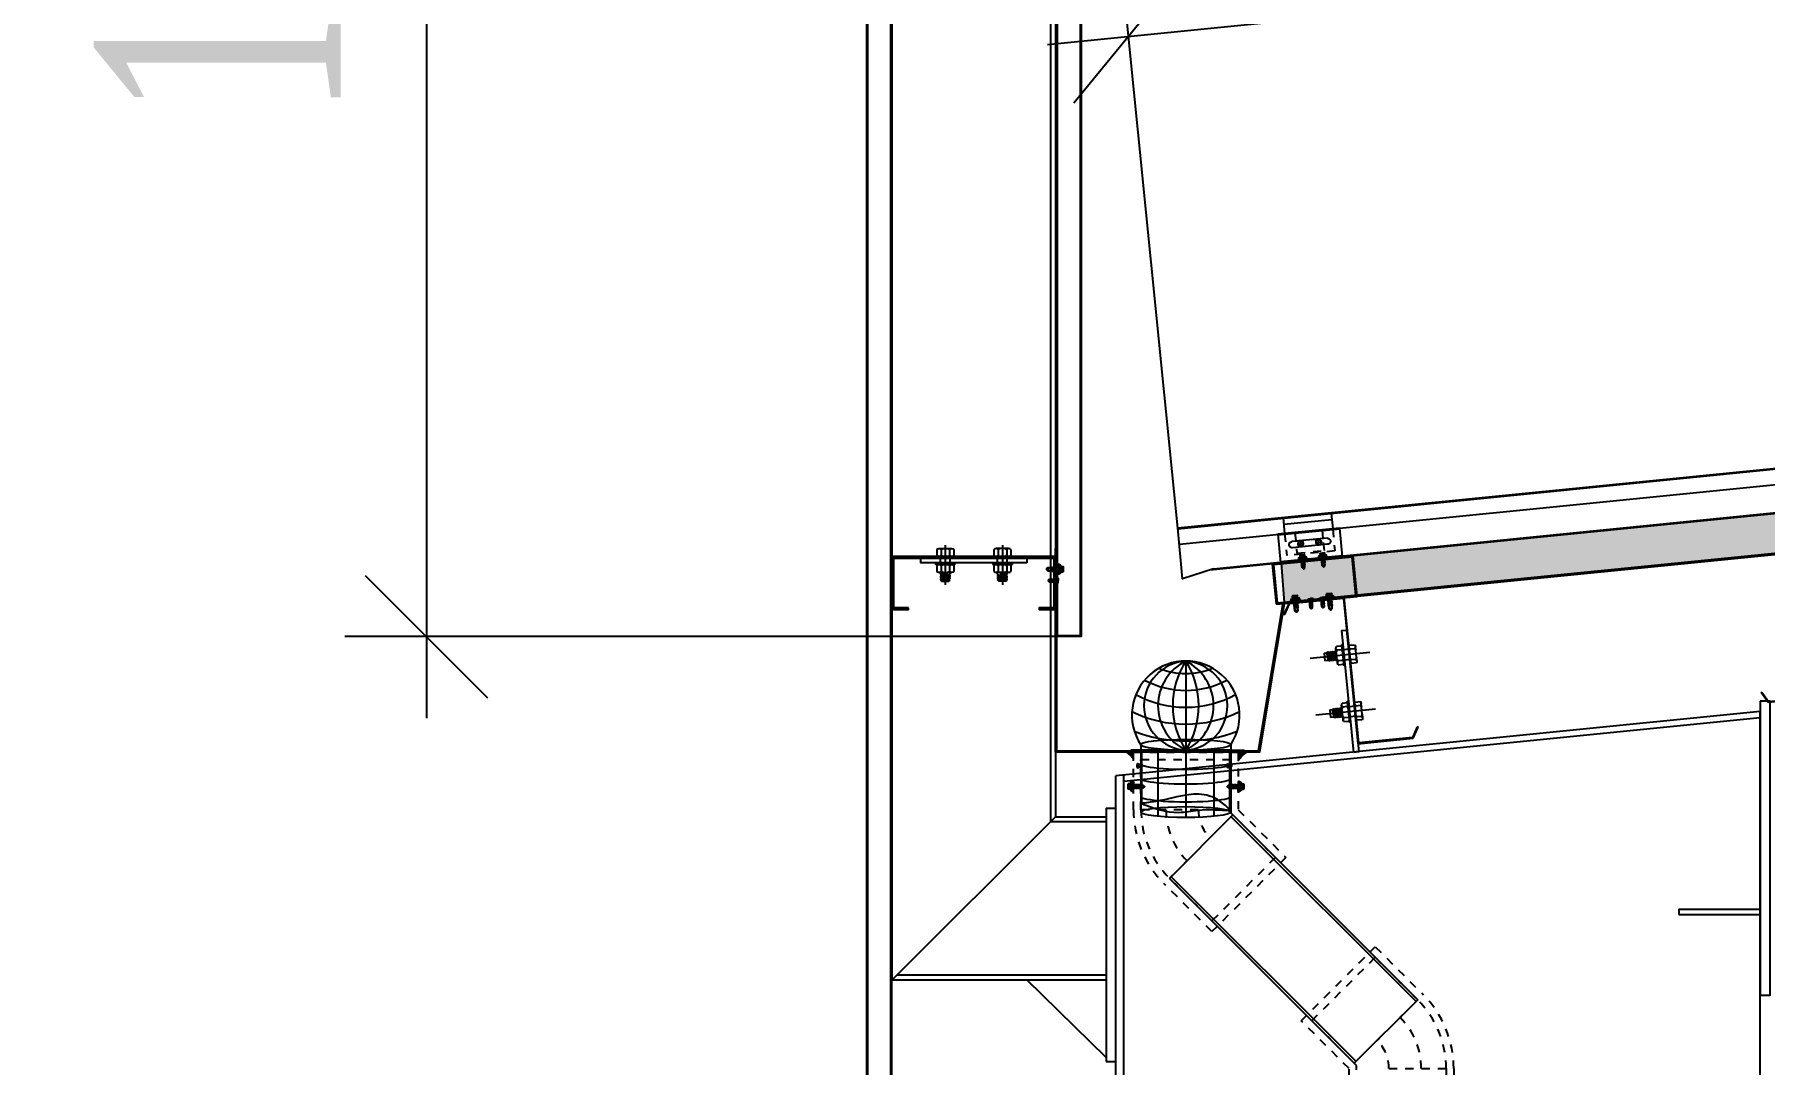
# Model space of a CAD drawing. Header units: inches. Extents: x 340055 to 349452, y -34649 to -30845.
# Drawn here: x 348520.93 to 348542.13, y -31878.25 to -31865.63 of the extents above; entities that cross this region are included whole.
import ezdxf

# ---------------------------------------------------------------- set-up
doc = ezdxf.new("R2010")
doc.units = ezdxf.units.IN
doc.header["$MEASUREMENT"] = 0
for name, pattern in [('CENTER2', [28.575, 19.05, -3.175, 3.175, -3.175]), ('DASHED2', [9.525, 6.35, -3.175]), ('HIDDEN2', [4.7625, 3.175, -1.5875])]:
    doc.linetypes.add(name, pattern=pattern)
for name, color, linetype in [('2', 2, 'Continuous'), ('251', 251, 'Continuous'), ('2NET-VE', 8, 'Continuous'), ('3', 3, 'Continuous'), ('5', 5, 'Continuous'), ('7', 7, 'Continuous'), ('8', 8, 'Continuous'), ('DASHED', 8, 'DASHED2'), ('DIM', 8, 'Continuous'), ('flashing', 6, 'Continuous'), ('GIANG', 1, 'Continuous'), ('ROOF W750S', 3, 'Continuous'), ('ROOFING', 4, 'Continuous'), ('STRUCTURE', 1, 'Continuous')]:
    doc.layers.add(name, color=color, linetype=linetype)
doc.styles.add('ST1', font='times.ttf', dxfattribs={"width": 0.7})
doc.dimstyles.new('100', dxfattribs={"dimtxt": 3, "dimasz": 1.5, "dimexe": 1, "dimexo": 0, "dimgap": 1, "dimtad": 1, "dimdec": 0, "dimlfac": 100, "dimzin": 0, "dimdsep": 46, "dimtxsty": 'ST1', "dimblk": 'OBLIQUE', "dimcen": 1, "dimdle": 1, "dimclrd": 8, "dimclre": 8, "dimclrt": 3, "dimadec": 0, "dimazin": 0, "dimtfac": 1, "dimtdec": 0, "dimtix": 1, "dimtmove": 1, "dimatfit": 3, "dimfxl": 0, "dimtolj": 1, "dimtzin": 0, "dimlwd": -1, "dimlwe": -1, "dimarcsym": 0})

# ---------------------------------------------------------------- blocks, each defined once
blk = doc.blocks.new('*U67')
at = {"layer": '251'}
h = blk.add_hatch(color=256, dxfattribs=at)
h.paths.add_polyline_path([(-0.053, -0.04), (-0.053, -0.043, -0.192582), (-0.048, -0.029, -0.192582), (-0.053, -0.014)])
h.paths.add_polyline_path([(-0.053, 0.014, -0.192582), (-0.048, 0.029, -0.192582), (-0.053, 0.043)])
h = blk.add_hatch(color=256, dxfattribs=at)
h.paths.add_polyline_path([(0.056, -0.04), (0.056, -0.043, -0.192582), (0.062, -0.029, -0.192582), (0.056, -0.014)])
h.paths.add_polyline_path([(0.056, 0.014, -0.192582), (0.062, 0.029, -0.192582), (0.056, 0.043)])
at = {"layer": '5', "linetype": 'CENTER2', "ltscale": 0.2}
blk.add_line((-0.077, 0), (0.194, 0), dxfattribs=at)
at = {"layer": '8'}
for p, q in [((-0.053, 0.04), (-0.053, -0.04)), ((-0.048, 0.058), (-0.006, 0.058)), ((-0.048, 0.029), (-0.006, 0.029)), ((0, 0.043), (0, -0.043)), ((0.044, 0.033), (0, 0.033)), ((0.044, -0.066), (0.044, 0.066)), ((0.044, 0.066), (0.056, 0.066)), ((0.056, -0.066), (0.056, 0.066)), ((0.056, 0.04), (0.056, -0.04)), ((0.062, 0.058), (0.103, 0.058)), ((0.062, 0.029), (0.103, 0.029)), ((0.109, 0.043), (0.109, -0.043)), ((0.117, 0.033), (0.109, 0.033)), ((0.121, 0.027), (0.117, 0.033)), ((0.117, 0.033), (0.117, -0.017)), ((0.117, -0.017), (0.121, 0.027)), ((0.127, 0.033), (0.121, 0.027)), ((0.131, 0.027), (0.127, 0.033)), ((0.164, 0.03), (0.161, 0.027)), ((0.169, 0.027), (0.164, 0.03)), ((0.166, -0.027), (0.167, 0)), ((0.169, 0), (0.167, 0)), ((0.167, 0), (0.169, 0)), ((0.169, 0.027), (0.169, -0.027)), ((-0.048, -0.029), (-0.006, -0.029)), ((-0.048, -0.029), (-0.006, -0.029)), ((-0.048, -0.058), (-0.006, -0.058)), ((0.044, -0.033), (0, -0.033)), ((0.044, -0.066), (0.056, -0.066)), ((0.062, -0.029), (0.103, -0.029)), ((0.062, -0.029), (0.103, -0.029)), ((0.062, -0.058), (0.103, -0.058)), ((0.12, -0.033), (0.109, -0.033)), ((0.126, -0.027), (0.12, -0.033)), ((0.16, -0.033), (0.156, -0.027)), ((0.166, -0.027), (0.16, -0.033)), ((0.166, -0.027), (0.169, -0.027))]:
    blk.add_line(p, q, dxfattribs=at)
for points in [[(0.136, -0.027), (0.13, -0.033), (0.126, -0.027), (0.131, 0.027), (0.137, 0.033), (0.141, 0.027)], [(0.146, -0.027), (0.14, -0.033), (0.136, -0.027), (0.141, 0.027), (0.147, 0.033), (0.151, 0.027)], [(0.156, -0.027), (0.15, -0.033), (0.146, -0.027), (0.151, 0.027), (0.157, 0.033), (0.161, 0.027)]]:
    blk.add_lwpolyline(points, close=True, dxfattribs=at)
for centre, start, end in [((-0.032, 0.043), 136.3972, 223.6028), ((-0.032, 0.014), 136.3972, 180), ((-0.021, 0.043), 316.3972, 43.6028), ((-0.021, 0.014), 0, 43.6028), ((0.077, 0.043), 136.3972, 223.6028), ((0.077, 0.014), 136.3972, 180), ((0.088, 0.043), 316.3972, 43.6028), ((0.088, 0.014), 0, 43.6028), ((-0.032, -0.014), 180, 223.6028), ((-0.032, -0.043), 136.3972, 223.6028), ((-0.021, -0.014), 316.3972, 0), ((-0.021, -0.043), 316.3972, 43.6028), ((0.077, -0.014), 180, 223.6028), ((0.077, -0.043), 136.3972, 223.6028), ((0.088, -0.014), 316.3972, 0), ((0.088, -0.043), 316.3972, 43.6028)]:
    blk.add_arc(centre, 0.0209, start, end, dxfattribs=at)
blk = doc.blocks.new('HFR-1')
at = {"layer": 'STRUCTURE', "color": 1, "linetype": 'Continuous'}
for p, q in [((-5.5, 0), (5.5, 0)), ((-5.2, 0.8), (-3.4, 1.5)), ((5.2, 0.8), (3.4, 1.5)), ((-2.4, -1.2), (-3, -1.6)), ((-3, -1.6), (-2.4, -1.9)), ((-2.4, -1.9), (-3, -2.3)), ((-3, -2.3), (-2.4, -2.6)), ((-2.4, -2.6), (-3, -3)), ((-3, -3), (-2.4, -3.3)), ((-2.4, -3.3), (-3, -3.7)), ((-3, -3.7), (-2.4, -4.1)), ((-2.4, -4.1), (-3, -4.4)), ((-3, -4.4), (-2.4, -4.8)), ((-2.4, -4.8), (-3, -5.1)), ((-3, -5.1), (-2.4, -5.5)), ((-2.4, -5.5), (-3, -5.8)), ((-3, -5.8), (-2.4, -6.2)), ((-2.4, -6.2), (-3, -6.6)), ((-3, -6.6), (-2.4, -6.9)), ((-2.4, -6.9), (-3, -7.3)), ((-3, -7.3), (-2.4, -7.6)), ((-2.4, -7.6), (-3, -8)), ((-3, -8), (-2.4, -8.3)), ((-2.4, -8.3), (-3, -8.7)), ((-3, -8.7), (-2.4, -9)), ((-2.4, -9), (-3, -9.4)), ((-3, -9.4), (-2.4, -9.7)), ((-2.4, -9.7), (-3, -10.1)), ((-3, -10.1), (-2.4, -10.5)), ((-2.4, -10.5), (-3, -10.8)), ((-3, -10.8), (-2.4, -11.2)), ((-2.4, -11.2), (-3, -11.5)), ((-3, -11.5), (-2.4, -11.9)), ((-2.9, -1.6), (2.9, -1.4)), ((-2.9, -2.3), (2.9, -2.1)), ((-2.9, -3), (2.9, -2.8)), ((-2.9, -3.7), (2.9, -3.6)), ((-2.9, -4.4), (2.9, -4.3)), ((-2.9, -5.1), (2.9, -5)), ((-2.9, -5.9), (2.9, -5.7)), ((-2.9, -6.6), (2.9, -6.4)), ((-2.9, -7.3), (2.9, -7.1)), ((-2.9, -8), (2.9, -7.8)), ((-2.9, -8.7), (2.9, -8.5)), ((-2.9, -9.4), (2.9, -9.2)), ((-2.9, -10.1), (1.5, -10)), ((-2.9, -10.8), (1.3, -10.7)), ((-2.9, -11.5), (0.9, -11.4)), ((-2.5, -17.4), (-2.5, -11.8)), ((-2.5, -17.4), (-2, -16.7)), ((-2.5, -17.4), (-0.2, -19.7)), ((2.4, -1.1), (-2.4, -1.2)), ((2.4, -1.8), (-2.4, -1.9)), ((-2.4, -1.9), (2.4, -1.8)), ((-2.4, -2.6), (2.4, -2.5)), ((2.4, -2.5), (-2.4, -2.6)), ((-2.4, -3.3), (2.4, -3.2)), ((2.4, -3.2), (-2.4, -3.3)), ((-2.4, -4.1), (2.4, -3.9)), ((2.4, -3.9), (-2.4, -4.1)), ((-2.4, -4.8), (2.4, -4.6)), ((2.4, -4.6), (-2.4, -4.8)), ((-2.4, -5.5), (2.4, -5.3)), ((2.4, -5.3), (-2.4, -5.5)), ((-2.4, -6.2), (2.4, -6)), ((2.4, -6), (-2.4, -6.2)), ((-2.4, -6.9), (2.4, -6.8)), ((2.4, -6.8), (-2.4, -6.9)), ((-2.4, -7.6), (2.4, -7.5)), ((2.4, -7.5), (-2.4, -7.6)), ((-2.4, -8.3), (2.4, -8.2)), ((2.4, -8.2), (-2.4, -8.3)), ((-2.4, -9), (2.4, -8.9)), ((2.4, -8.9), (-2.4, -9)), ((-2.4, -9.7), (2.4, -9.6)), ((2.4, -9.6), (-2.4, -9.7)), ((1.4, -10.3), (-2.4, -10.5)), ((-2.4, -10.5), (1.4, -10.3)), ((-2.4, -11.2), (1.1, -11.1)), ((1.1, -11.1), (-2.4, -11.2)), ((-2.4, -11.9), (0.4, -11.8)), ((-1, -16.7), (0.2, -19.7)), ((0.1, -19.4), (1.2, -17.3)), ((0.2, -19.7), (2.5, -17.4)), ((1.6, -16.1), (2.3, -10.2)), ((2.2, -10), (2.9, -10)), ((2.2, -11), (2.4, -11)), ((2.4, -11), (2.2, -11)), ((2.2, -11.4), (2.9, -11.4)), ((2.2, -11.7), (2.4, -11.7)), ((2.4, -10.3), (2.3, -10.3)), ((2.3, -10.3), (2.4, -10.3)), ((2.3, -10.7), (2.9, -10.7)), ((2.9, -1.4), (2.4, -1.1)), ((2.4, -1.8), (2.9, -1.4)), ((2.9, -2.1), (2.4, -1.8)), ((2.4, -2.5), (2.9, -2.1)), ((2.9, -2.8), (2.4, -2.5)), ((2.4, -3.2), (2.9, -2.8)), ((2.9, -3.6), (2.4, -3.2)), ((2.4, -3.9), (2.9, -3.6)), ((2.9, -4.3), (2.4, -3.9)), ((2.4, -4.6), (2.9, -4.3)), ((2.9, -5), (2.4, -4.6)), ((2.4, -5.3), (2.9, -5)), ((2.9, -5.7), (2.4, -5.3)), ((2.4, -6), (2.9, -5.7)), ((2.9, -6.4), (2.4, -6)), ((2.4, -6.8), (2.9, -6.4)), ((2.9, -7.1), (2.4, -6.8)), ((2.4, -7.5), (2.9, -7.1)), ((2.9, -7.8), (2.4, -7.5)), ((2.4, -8.2), (2.9, -7.8)), ((2.9, -8.5), (2.4, -8.2)), ((2.4, -8.9), (2.9, -8.5)), ((2.9, -9.2), (2.4, -8.9)), ((2.4, -9.6), (2.9, -9.2)), ((2.9, -10), (2.4, -9.6)), ((2.4, -10.3), (2.9, -10)), ((2.9, -10.7), (2.4, -10.3)), ((2.4, -11), (2.9, -10.7)), ((2.9, -11.4), (2.4, -11)), ((2.4, -11.7), (2.9, -11.4)), ((2.5, -17.4), (2.5, -11.7))]:
    blk.add_line(p, q, dxfattribs=at)
at = {"layer": 'STRUCTURE', "color": 1, "linetype": 'Continuous', "ltscale": 8}
for p in [(-3.4, 1.5), (3.4, 1.5)]:
    blk.add_line(p, (0, 1.5), dxfattribs=at)
at = {"layer": 'STRUCTURE', "color": 1, "linetype": 'DASHED2'}
for p in [(-1.9, 1.5), (1.9, 1.5)]:
    blk.add_line(p, (0, 0), dxfattribs=at)
at = {"layer": 'STRUCTURE', "color": 1, "linetype": 'Continuous', "ltscale": 8}
for centre, start, end in [((-4.7, 0.2), 130.41, 194.8062), ((4.7, 0.2), 345.1938, 49.59)]:
    blk.add_arc(centre, 0.801, start, end, dxfattribs=at)
at = {"layer": 'STRUCTURE', "color": 1, "linetype": 'Continuous'}
for centre, radius, start, end in [((-7.3, -9), 9.14, 58.065, 78.8402), ((5.1, -3.8), 3.83, 84.2039, 134.3621), ((-1.5, -17.1), 0.59, 34.2302, 144.5641), ((0, -19.4), 0.331, 231.6348, 305.4287), ((-0.5, -10.1), 1.93, 296.6041, 355.3922), ((-0.6, -16), 2.2, 324.0048, 357.8268), ((1.9, -10.3), 0.444, 15.9762, 172.6971)]:
    blk.add_arc(centre, radius, start, end, dxfattribs=at)
blk = doc.blocks.new('Short_Self_drilling')
at = {"layer": 'STRUCTURE', "color": 1, "linetype": 'Continuous'}
for p, q in [((6.4, 1.7), (-6.4, 1.7)), ((5.1, 3.8), (-5.1, 3.8)), ((-2.6, 2.9), (-5.1, 2.9)), ((-3.4, 3.8), (-3.4, 6.8)), ((3, 7.2), (-3, 7.2)), ((2.6, 2.9), (-2.6, 2.9)), ((-2.1, 2.8), (-2.1, 2.9)), ((6.3, 0), (0, 0)), ((2.2, 2.8), (2.2, 2.9)), ((2.2, -0.5), (2.2, 0)), ((5.1, 2.9), (2.6, 2.9)), ((3.4, 3.8), (3.4, 6.8)), ((3, -1.2), (-2.7, -0.2)), ((3, -2.7), (-2.7, -1.8)), ((3, -4.2), (-2.7, -3.3)), ((3, -5.8), (-2.7, -4.8)), ((3, -7.3), (-2.7, -6.3)), ((-1.9, -8), (-2.7, -7.9)), ((-2.1, -1.4), (-2.1, -0.9)), ((-2.1, -2.9), (-2.1, -2.4)), ((-2.1, -4.4), (-2.1, -3.9)), ((-2.1, -6), (-2.1, -5.4)), ((-2.1, -7.5), (-2.1, -7)), ((-2.1, -12.3), (-2.1, -8.5)), ((3, -8.8), (-1.1, -8.1)), ((2.1, -12.3), (2.1, -9.1)), ((2.2, -2), (2.2, -1.5)), ((2.2, -3.6), (2.2, -3)), ((2.2, -5.1), (2.2, -4.6)), ((2.2, -6.6), (2.2, -6.1)), ((2.2, -8.1), (2.2, -7.6))]:
    blk.add_line(p, q, dxfattribs=at)
blk.add_lwpolyline([(6.4, 1.3), (6.4, 1.7), (2.1, 2.8), (-2.1, 2.8), (-6.4, 1.7), (-6.4, 1.3)], close=True, dxfattribs=at)
for points in [[(-6.4, 1.3, -0.088869), (-6.3, 0), (0, 0)], [(-0.1, 3.8), (-0.3, 6.2, 0.338878), (-3.1, 6.2), (-3.3, 3.8)], [(3.3, 3.8), (3.1, 6.2, 0.338878), (0.3, 6.2), (0.1, 3.8)], [(2.1, -12.3), (0.2, -14.2, -0.333596), (-0.2, -14.2), (-2.1, -12.3)], [(-0.1, -14), (-1, -12.2, -0.148657), (-1.4, -11.2), (-2, -7.7, -0.815006), (-1.2, -7.8, 0.150833), (-0.8, -8.7)], [(2.1, -12.3), (1.7, -11.7, 0.52242), (0.9, -11.7), (-0.2, -14.2)]]:
    blk.add_lwpolyline(points, format="xyb", dxfattribs=at)
for points in [[(3, -1.2), (2.2, -1.5), (-2.1, -0.8), (-2.7, -0.2), (-2.4, 0)], [(3, -2.7), (2.2, -3), (-2.1, -2.4), (-2.7, -1.8), (-2.1, -1.4), (2.2, -2), (3, -2.7)], [(3, -4.2), (2.2, -4.6), (-2.1, -3.9), (-2.7, -3.3), (-2.1, -2.9), (2.2, -3.6), (3, -4.2)], [(3, -5.8), (2.2, -6.1), (-2.1, -5.4), (-2.7, -4.8), (-2.1, -4.4), (2.2, -5.1), (3, -5.8)], [(3, -7.3), (2.2, -7.6), (-2.1, -7), (-2.7, -6.3), (-2.1, -6), (2.2, -6.6), (3, -7.3)], [(-1.8, -8.5), (-2.1, -8.5), (-2.7, -7.9), (-2.1, -7.5), (-1.8, -7.5)], [(-1.3, -7.6), (2.2, -8.1), (3, -8.8)], [(-1.2, 0), (2.2, -0.5), (3, -1.2)], [(3, -8.8), (2.2, -9.1), (-0.8, -8.7)]]:
    blk.add_lwpolyline(points, dxfattribs=at)
for centre, radius, start, end in [((-5, 3.3), 0.455, 109.7949, 250.2674), ((-3, 6.8), 0.429, 90.0311, 180.0311), ((3, 6.8), 0.429, 0.0311, 90.0311), ((5.1, 3.3), 0.435, 279.7276, 80.3347), ((10, 0.2), 3.74, 162.2963, 182.6103)]:
    blk.add_arc(centre, radius, start, end, dxfattribs=at)
blk = doc.blocks.new('*U82')
at = {"layer": '2NET-VE', "ltscale": 0.5}
for p, q in [((0, 8.3), (9.5, 8.3)), ((22.9, 7.4), (22.9, 7.4)), ((0, -8.3), (9.5, -8.3)), ((22.9, -7.4), (22.9, -7.4))]:
    blk.add_line(p, q, dxfattribs=at)
at = {"layer": '7', "linetype": 'Continuous'}
for p, q in [((21.9, 6.4), (23.1, 7.7)), ((22.3, -6.4), (23.8, 6.4)), ((23.1, 7.7), (23.8, 6.4)), ((23.8, 6.4), (25.1, 7.7)), ((24.3, -6.4), (25.8, 6.4)), ((25.1, 7.7), (25.8, 6.4)), ((25.8, 6.4), (27, 7.7)), ((26.2, -6.4), (27.7, 6.4)), ((27, 7.7), (27.7, 6.4)), ((27.7, 6.4), (28.9, 7.7)), ((28.1, -6.4), (29.6, 6.4)), ((28.9, 7.7), (29.6, 6.4)), ((29.6, 6.4), (30.9, 7.7)), ((30.1, -6.4), (31.6, 6.4)), ((30.1, -6.4), (31.6, 6.4)), ((30.9, 7.7), (31.6, 6.4)), ((31.6, 6.4), (32.8, 7.7)), ((32, -6.4), (33.5, 6.4)), ((32.8, 7.7), (33.5, 6.4)), ((33.5, 6.4), (34.7, 7.7)), ((33.9, -6.4), (35.4, 6.4)), ((33.9, -6.4), (35.4, 6.4)), ((33.9, -6.4), (35.4, 6.4)), ((34.7, 7.7), (35.4, 6.4)), ((35.4, 6.4), (36.7, 7.7)), ((35.9, -6.4), (37.4, 6.4)), ((36.7, 7.7), (37.4, 6.4)), ((41.9, 6.4), (37.4, 6.4)), ((41.9, 6.4), (41.9, -6.4)), ((22.1, -6.4), (21.7, -6.4)), ((22.3, -6.4), (21.9, -6.4)), ((22.3, -6.4), (23.1, -7.7)), ((23.1, -7.7), (24.3, -6.4)), ((24.3, -6.4), (25, -7.7)), ((25, -7.7), (26.2, -6.4)), ((26.2, -6.4), (26.9, -7.7)), ((26.9, -7.7), (28.1, -6.4)), ((28.1, -6.4), (28.9, -7.7)), ((28.9, -7.7), (30.1, -6.4)), ((30.1, -6.4), (30.8, -7.7)), ((30.8, -7.7), (32, -6.4)), ((32, -6.4), (32.7, -7.7)), ((32.7, -7.7), (33.9, -6.4)), ((33.9, -6.4), (34.7, -7.7)), ((34.7, -7.7), (35.9, -6.4)), ((35.9, -6.4), (41.9, -6.4))]:
    blk.add_line(p, q, dxfattribs=at)
at = {"layer": '8', "linetype": 'Continuous'}
for p, q in [((-10.2, 8.8), (-10.2, 11.9)), ((-10.2, -11.9), (-10.2, 11.9)), ((-0.9, 14.9), (-9.3, 14.9)), ((-1.4, 8.8), (-8.9, 8.8)), ((0, 8.8), (0, 11.9)), ((0, -11.9), (0, 11.9)), ((9.5, -17.6), (9.5, 17.6)), ((9.5, 17.6), (11.4, 17.6)), ((11.4, -17.6), (11.4, 17.6)), ((11.4, 8.8), (11.4, 11.9)), ((11.4, -11.9), (11.4, 11.9)), ((12.3, 14.9), (20.7, 14.9)), ((12.8, 8.8), (20.3, 8.8)), ((21.7, 8.8), (21.7, 11.9)), ((21.7, -11.9), (21.7, 11.9)), ((-10.2, -8.8), (-10.2, -11.9)), ((-9.3, -14.9), (-0.9, -14.9)), ((-1.4, -8.8), (-8.9, -8.8)), ((0, -8.8), (0, -11.9)), ((9.5, -17.6), (11.4, -17.6)), ((11.4, -8.8), (11.4, -11.9)), ((20.7, -14.9), (12.3, -14.9)), ((12.8, -8.8), (20.3, -8.8)), ((21.7, -8.8), (21.7, -11.9))]:
    blk.add_line(p, q, dxfattribs=at)
at = {"layer": '8', "ltscale": 10}
blk.add_line((-32.8, 0), (65.5, 0), dxfattribs=at)
at = {"layer": '8', "linetype": 'Continuous'}
for centre, radius, start, end in [((-4.7, 11.9), 5.58, 146.602, 180), ((-6.1, 11.9), 4.1, 180, 228.5476), ((-6.1, 5.7), 4.1, 131.4524, 180), ((-4.1, 11.9), 4.1, 311.4524, 0), ((-4.1, 5.7), 4.1, 0, 48.5476), ((-5.6, 11.9), 5.58, 0, 33.398), ((17, 11.9), 5.58, 146.602, 180), ((15.5, 11.9), 4.1, 180, 228.5476), ((15.5, 5.7), 4.1, 131.4524, 180), ((17.6, 11.9), 4.1, 311.4524, 0), ((17.6, 5.7), 4.1, 0, 48.5476), ((16.1, 11.9), 5.58, 0, 33.398), ((-6.1, -5.7), 4.1, 180, 228.5476), ((-6.1, -11.9), 4.1, 131.4524, 180), ((-4.7, -11.9), 5.58, 180, 213.398), ((-4.1, -5.7), 4.1, 311.4524, 0), ((-4.1, -11.9), 4.1, 0, 48.5476), ((-5.6, -11.9), 5.58, 326.602, 0), ((15.5, -5.7), 4.1, 180, 228.5476), ((15.5, -11.9), 4.1, 131.4524, 180), ((17, -11.9), 5.58, 180, 213.398), ((17.6, -5.7), 4.1, 311.4524, 0), ((17.6, -11.9), 4.1, 0, 48.5476), ((16.1, -11.9), 5.58, 326.602, 0)]:
    blk.add_arc(centre, radius, start, end, dxfattribs=at)
blk = doc.blocks.new('*U81')
at = {"layer": '2NET-VE', "ltscale": 0.5}
for p, q in [((0, 8.3), (9.5, 8.3)), ((22.9, 7.4), (22.9, 7.4)), ((0, -8.3), (9.5, -8.3)), ((22.9, -7.4), (22.9, -7.4))]:
    blk.add_line(p, q, dxfattribs=at)
at = {"layer": '7', "linetype": 'Continuous'}
for p, q in [((21.9, 6.4), (23.1, 7.7)), ((22.3, -6.4), (23.8, 6.4)), ((23.1, 7.7), (23.8, 6.4)), ((23.8, 6.4), (25.1, 7.7)), ((24.3, -6.4), (25.8, 6.4)), ((25.1, 7.7), (25.8, 6.4)), ((25.8, 6.4), (27, 7.7)), ((26.2, -6.4), (27.7, 6.4)), ((27, 7.7), (27.7, 6.4)), ((27.7, 6.4), (28.9, 7.7)), ((28.1, -6.4), (29.6, 6.4)), ((28.9, 7.7), (29.6, 6.4)), ((29.6, 6.4), (30.9, 7.7)), ((30.1, -6.4), (31.6, 6.4)), ((30.1, -6.4), (31.6, 6.4)), ((30.9, 7.7), (31.6, 6.4)), ((31.6, 6.4), (32.8, 7.7)), ((32, -6.4), (33.5, 6.4)), ((32.8, 7.7), (33.5, 6.4)), ((33.5, 6.4), (34.7, 7.7)), ((33.9, -6.4), (35.4, 6.4)), ((33.9, -6.4), (35.4, 6.4)), ((33.9, -6.4), (35.4, 6.4)), ((34.7, 7.7), (35.4, 6.4)), ((35.4, 6.4), (36.7, 7.7)), ((35.9, -6.4), (37.4, 6.4)), ((36.7, 7.7), (37.4, 6.4)), ((41.9, 6.4), (37.4, 6.4)), ((41.9, 6.4), (41.9, -6.4)), ((22.1, -6.4), (21.7, -6.4)), ((22.3, -6.4), (21.9, -6.4)), ((22.3, -6.4), (23.1, -7.7)), ((23.1, -7.7), (24.3, -6.4)), ((24.3, -6.4), (25, -7.7)), ((25, -7.7), (26.2, -6.4)), ((26.2, -6.4), (26.9, -7.7)), ((26.9, -7.7), (28.1, -6.4)), ((28.1, -6.4), (28.9, -7.7)), ((28.9, -7.7), (30.1, -6.4)), ((30.1, -6.4), (30.8, -7.7)), ((30.8, -7.7), (32, -6.4)), ((32, -6.4), (32.7, -7.7)), ((32.7, -7.7), (33.9, -6.4)), ((33.9, -6.4), (34.7, -7.7)), ((34.7, -7.7), (35.9, -6.4)), ((35.9, -6.4), (41.9, -6.4))]:
    blk.add_line(p, q, dxfattribs=at)
at = {"layer": '8', "linetype": 'Continuous'}
for p, q in [((-10.2, 8.8), (-10.2, 11.9)), ((-10.2, -11.9), (-10.2, 11.9)), ((-0.9, 14.9), (-9.3, 14.9)), ((-1.4, 8.8), (-8.9, 8.8)), ((0, 8.8), (0, 11.9)), ((0, -11.9), (0, 11.9)), ((9.5, -17.6), (9.5, 17.6)), ((9.5, 17.6), (11.4, 17.6)), ((11.4, -17.6), (11.4, 17.6)), ((11.4, 8.8), (11.4, 11.9)), ((11.4, -11.9), (11.4, 11.9)), ((12.3, 14.9), (20.7, 14.9)), ((12.8, 8.8), (20.3, 8.8)), ((21.7, 8.8), (21.7, 11.9)), ((21.7, -11.9), (21.7, 11.9)), ((-10.2, -8.8), (-10.2, -11.9)), ((-9.3, -14.9), (-0.9, -14.9)), ((-1.4, -8.8), (-8.9, -8.8)), ((0, -8.8), (0, -11.9)), ((9.5, -17.6), (11.4, -17.6)), ((11.4, -8.8), (11.4, -11.9)), ((20.7, -14.9), (12.3, -14.9)), ((12.8, -8.8), (20.3, -8.8)), ((21.7, -8.8), (21.7, -11.9))]:
    blk.add_line(p, q, dxfattribs=at)
at = {"layer": '8', "ltscale": 10}
blk.add_line((-32.8, 0), (65.5, 0), dxfattribs=at)
at = {"layer": '8', "linetype": 'Continuous'}
for centre, radius, start, end in [((-4.7, 11.9), 5.58, 146.602, 180), ((-6.1, 11.9), 4.1, 180, 228.5476), ((-6.1, 5.7), 4.1, 131.4524, 180), ((-4.1, 11.9), 4.1, 311.4524, 0), ((-4.1, 5.7), 4.1, 0, 48.5476), ((-5.6, 11.9), 5.58, 0, 33.398), ((17, 11.9), 5.58, 146.602, 180), ((15.5, 11.9), 4.1, 180, 228.5476), ((15.5, 5.7), 4.1, 131.4524, 180), ((17.6, 11.9), 4.1, 311.4524, 0), ((17.6, 5.7), 4.1, 0, 48.5476), ((16.1, 11.9), 5.58, 0, 33.398), ((-6.1, -5.7), 4.1, 180, 228.5476), ((-6.1, -11.9), 4.1, 131.4524, 180), ((-4.7, -11.9), 5.58, 180, 213.398), ((-4.1, -5.7), 4.1, 311.4524, 0), ((-4.1, -11.9), 4.1, 0, 48.5476), ((-5.6, -11.9), 5.58, 326.602, 0), ((15.5, -5.7), 4.1, 180, 228.5476), ((15.5, -11.9), 4.1, 131.4524, 180), ((17, -11.9), 5.58, 180, 213.398), ((17.6, -5.7), 4.1, 311.4524, 0), ((17.6, -11.9), 4.1, 0, 48.5476), ((16.1, -11.9), 5.58, 326.602, 0)]:
    blk.add_arc(centre, radius, start, end, dxfattribs=at)
blk = doc.blocks.new('XM150')
at = {"layer": '2', "ltscale": 0.015}
for p, q in [((68.9, 180), (0.9, 180)), ((0.9, 1.1), (0.9, 180)), ((2, 178.9), (2, 0)), ((2, 178.9), (68.3, 178.9)), ((75.4, 166.5), (68.3, 178.9)), ((68.9, 180), (76.4, 167)), ((76.4, 167), (75.4, 166.5)), ((-73.5, 13), (-72.5, 13.5)), ((-66, 0), (-73.5, 13)), ((-72.5, 13.5), (-65.4, 1.1)), ((2, 0), (-66, 0)), ((-65.4, 1.1), (0.9, 1.1))]:
    blk.add_line(p, q, dxfattribs=at)
at = {"layer": '5'}
blk.add_lwpolyline([(8, -10), (8, 140), (2, 140), (2, -10), (8, -10)], close=True, dxfattribs=at)
at = {"layer": 'GIANG', "xscale": 0.7499999999999999, "yscale": 0.7499999999999999, "zscale": 0.7499999999999999}
for name, p in [('*U82', (0.9, 110)), ('*U81', (0.9, 40))]:
    blk.add_blockref(name, p, dxfattribs=at)
blk = doc.blocks.new('*U222')
at = {"layer": '2', "xscale": 0.008333333333333337, "yscale": 0.008333333333333337, "zscale": 0.008333333333333337, "rotation": 8.530765610063296}
blk.add_blockref('XM150', (0.118, -0.699), dxfattribs=at)
blk = doc.blocks.new('*U223')
at = {"layer": '2', "color": 0, "linetype": 'ByBlock', "lineweight": -2, "transparency": 16777216}
blk.add_blockref('*U222', (0, 0), dxfattribs=at)
blk = doc.blocks.new('*U220')
at = {"layer": '2', "xscale": 0.008333333333333335, "yscale": 0.008333333333333335, "zscale": 0.008333333333333335, "rotation": 5.710593137616317}
blk.add_blockref('XM150', (0.083, -0.704), dxfattribs=at)
blk = doc.blocks.new('gối đỡ 2')
at = {"color": 1, "true_color": 0xfa051e}
for points in [[(328665.48, -35537.05), (328698.81, -35537.05), (328698.81, -35520.38), (328665.48, -35520.38)], [(328665.98, -35536.55), (328698.31, -35536.55), (328698.31, -35520.88), (328665.98, -35520.88)]]:
    blk.add_lwpolyline(points, close=True, dxfattribs=at)
at = {"color": 1, "xscale": 0.3150483438356407, "yscale": 0.3150483438356407, "zscale": 0.3150483438356407, "rotation": 359.9688728259106}
for p in [(328673.53, -35536.55), (328687.52, -35537.05)]:
    blk.add_blockref('Short_Self_drilling', p, dxfattribs=at)
blk = doc.blocks.new('AUDIT_I_200512002610-1')
at = {"color": 1, "xscale": 0.96000000076829, "yscale": 0.96000000076829, "zscale": 0.96000000076829, "rotation": 359.9688729454758}
for p in [(28.2, 12.6), (57.5, 12.6)]:
    blk.add_blockref('Short_Self_drilling', p, dxfattribs=at)
blk = doc.blocks.new('A$C6DF15AF1')
at = {"color": 8}
for p, q in [((13.2, 79), (12.1, 56)), ((13.2, 79), (83.1, 75.5)), ((83.1, 75.5), (82, 52.5)), ((2.1, 56.5), (0, 15.1)), ((2, 55), (91.9, 50.5)), ((2.1, 56.5), (92, 52)), ((12.7, 69), (82.6, 65.5)), ((92, 52), (89.9, 10.6)), ((20.5, 34.1), (71.4, 31.5)), ((20.9, 43.1), (71.9, 40.5)), ((38.5, 37.7), (28.4, 38.2)), ((33.2, 32.9), (33.7, 43)), ((64.4, 36.4), (54.3, 36.9)), ((59.1, 31.7), (59.6, 41.7)), ((0, 15.1), (89.9, 10.6)), ((0.1, 16.6), (90, 12.1))]:
    blk.add_line(p, q, dxfattribs=at)
at = {"color": 8, "linetype": 'HIDDEN2'}
for p, q in [((12.1, 56), (10.5, 24.1)), ((25.5, 25.3), (27, 55.3)), ((26.4, 42.8), (27, 55.3)), ((27, 55.3), (67, 53.3)), ((27, 55.3), (67, 53.3)), ((67, 53.3), (65.5, 23.3)), ((67, 53.3), (66.4, 40.8)), ((82, 52.5), (80.4, 20.6)), ((65.5, 23.3), (25.5, 25.3)), ((66.4, 40.8), (26.4, 42.8)), ((10.5, 24.1), (80.4, 20.6))]:
    blk.add_line(p, q, dxfattribs=at)
at = {"color": 8}
for centre, major_axis, start_param, end_param in [((20.7, 38.6), (3.18, 3.18), 0.735405, 3.876998), ((33.4, 37.9), (2.83, 2.83), 5.447794310103061, 11.73097961728265), ((59.4, 36.7), (2.83, 2.83), 5.447794310103061, 11.73097961728265), ((71.6, 36), (3.18, 3.18), 3.876998, 7.018591)]:
    blk.add_ellipse(centre, major_axis=major_axis, ratio=1, start_param=start_param, end_param=end_param, dxfattribs=at)
at = {"color": 9, "rotation": 357.1356216438959}
blk.add_blockref('AUDIT_I_200512002610-1', (-0.6, 4), dxfattribs=at)
blk = doc.blocks.new('RIVET')
at = {"color": 8}
for p, q in [((-3.9, 1.1), (-4.2, 0)), ((-4.2, 0), (-3.9, -1.1)), ((-3.9, -1.1), (-3.9, 1.1)), ((-3.5, -1.3), (-3.5, 1.3)), ((-1, -1.2), (-1, 1.3)), ((-1, 1.3), (-0.1, 1.3)), ((0, 1.3), (0, 2.4)), ((0, -1.3), (0, 1.3)), ((0.1, 2.5), (0.1, 2.5)), ((0.1, 2.5), (0.7, 1.4)), ((0.1, -2.5), (0.1, 2.5)), ((0.7, 1.1), (0.7, -1.1)), ((0.9, 0.7), (0.7, 0.7)), ((0.9, -0.7), (0.9, 0.7)), ((-0.1, -1.2), (-1, -1.2)), ((0, -2.4), (0, -1.3)), ((0.7, -1.4), (0.1, -2.5)), ((0.1, -2.5), (0.1, -2.5)), ((0.9, -0.7), (0.7, -0.7))]:
    blk.add_line(p, q, dxfattribs=at)
for centre, radius, start, end in [((-3.4, 0.7), 0.634, 101.5667, 142.2309), ((-2.5, -0.1), 1.78, 64.6352, 125.2369), ((-0.9, 3), 1.71, 240.4783, 268.3625), ((-0.1, 1.3), 0.0625, 270, 0), ((0.1, 2.4), 0.0625, 90, 180), ((0.1, 2.4), 0.0625, 26.5651, 90), ((0.1, 1.1), 0.625, 0, 26.5651), ((5.4, 0.6), 4.45, 179.0778, 187.9518), ((5.8, -0.6), 4.85, 172.415, 180.5555), ((-3.4, -0.7), 0.634, 217.7691, 258.4333), ((-2.5, 0.1), 1.78, 234.7631, 295.3648), ((-0.9, -3), 1.71, 91.6375, 119.5217), ((-0.1, -1.3), 0.0625, 0, 90), ((0.1, -2.4), 0.0625, 180, 270), ((0.1, -2.4), 0.0625, 270, 333.4349), ((0.1, -1.1), 0.625, 333.4349, 0)]:
    blk.add_arc(centre, radius, start, end, dxfattribs=at)
blk = doc.blocks.new('A$C074D4DC8')
at = {"color": 9}
for p, q in [((80, 232.2), (80, 100)), ((13.2, 108.1), (13.2, 8.1)), ((146.8, 108.1), (146.8, 8.1)), ((38.4, 101.8), (38.4, 1.8)), ((80, 100), (80, 0)), ((121.6, 101.8), (121.6, 1.8))]:
    blk.add_line(p, q, dxfattribs=at)
for centre, radius, start, end in [((80, 152.2), 80, 326.5995, 213.4005), ((84.2, 166.1), 66.2, 93.6886, 266.3114), ((112.4, 166.1), 73.6, 116.1115, 243.8885), ((183.7, 166.1), 123, 147.491, 212.509), ((-23.7, 166.1), 123, 327.491, 32.509), ((47.6, 166.1), 73.6, 296.1115, 63.8885), ((75.7, 166.1), 66.2, 273.6886, 86.3114), ((80, 318.7), 105, 247.6912, 292.3088), ((80, 318.7), 155, 241.4707, 298.5293), ((80, 318.7), 130, 241.9999, 298.0001), ((80, 318.7), 180, 243.6718, 296.3282), ((80, 318.7), 205, 248.1186, 291.8814)]:
    blk.add_arc(centre, radius, start, end, dxfattribs=at)
for centre in [(80, 108.1), (80, 8.1)]:
    blk.add_ellipse(centre, major_axis=(-66.8, 0), ratio=0.12167, dxfattribs=at)
for centre in [(80, 79.9), (80, 58.1), (80, 31.6)]:
    blk.add_ellipse(centre, major_axis=(-66.8, 0), ratio=0.12167, start_param=0, end_param=3.141593, dxfattribs=at)
blk = doc.blocks.new('PHEU THU NUOC')
at = {"color": 8}
blk.add_line((312268.65, -34593.71), (312298.08, -34593.71), dxfattribs=at)
for points in [[(312268.65, -34613.62), (312268.65, -34593.71), (312264, -34593.71), (312264, -34593.95), (312268.41, -34593.95), (312268.41, -34613.9)], [(312298.08, -34611.73), (312298.08, -34593.71), (312301.66, -34593.71), (312301.66, -34593.95), (312298.32, -34593.95), (312298.32, -34611.77)]]:
    blk.add_lwpolyline(points, dxfattribs=at)
blk.add_open_spline([(312268.41, -34613.9), (312273.09, -34608.52), (312281.23, -34607.66), (312290.79, -34610.54), (312296.65, -34611.33), (312298.32, -34611.55)], degree=3, knots=[0, 0, 0, 0, 20.015853, 34.788778, 40.675458, 40.675458, 40.675458, 40.675458], dxfattribs=at)
blk.add_spline([(312298.32, -34611.55), (312285.73, -34614.49), (312279.24, -34613.76), (312268.41, -34613.9)], degree=3, dxfattribs=at)
blk = doc.blocks.new('EBLOW D90-135 DO')
at = {"layer": 'DASHED', "ltscale": 0.02}
for p, q in [((4999939.9, 756636), (4999939.9, 756693.7)), ((5000004.9, 756636), (4999939.9, 756636)), ((5000044.9, 756636), (5000092.8, 756588)), ((5000016.6, 756607.7), (4999970.4, 756561.5))]:
    blk.add_line(p, q, dxfattribs=at)
blk.add_lwpolyline([(4999970.6, 756561.7, -0.198912), (4999939.9, 756636), (4999939.9, 756693.7), (5000044.9, 756693.7), (5000044.9, 756636), (5000092.8, 756588), (5000018.6, 756513.8), (4999970.6, 756561.7)], format="xyb", dxfattribs=at)
blk.add_lwpolyline([(4999976, 756567.1, -0.198912), (4999947.4, 756636), (4999947.4, 756686.2), (5000037.4, 756686.2), (5000037.4, 756632.9), (5000082.2, 756588), (5000018.6, 756524.4)], format="xyb", close=True, dxfattribs=at)
for radius in [72.5, 40]:
    blk.add_arc((5000044.9, 756636), radius, 180, 225, dxfattribs=at)
blk = doc.blocks.new('_Oblique')
at = {"color": 0, "linetype": 'ByBlock', "lineweight": -2}
blk.add_line((-0.5, -0.5), (0.5, 0.5), dxfattribs=at)
blk = doc.blocks.new('*D431')
at = {"color": 8, "linetype": 'Continuous', "transparency": 16777216}
for p, q in [((348566.984, -31868.468), (348566.281, -31861.447)), ((348533.346, -31865.747), (348567.376, -31862.342)), ((348534.944, -31871.674), (348534.242, -31864.652))]:
    blk.add_line(p, q, dxfattribs=at)
at = {"layer": 'Defpoints', "color": 0, "transparency": 16777216}
for p in [(348566.381, -31862.442), (348566.984, -31868.468), (348534.944, -31871.674)]:
    blk.add_point(p, dxfattribs=at)
at = {"color": 8, "transparency": 16777216, "xscale": 1.5, "yscale": 1.5, "zscale": 1.5}
for p, rotation in [((348566.381, -31862.442), 5.713737269101407), ((348534.341, -31865.647), 185.7137372691014)]:
    blk.add_blockref('_Oblique', p, dxfattribs=dict(at, rotation=rotation))
at = {"color": 3, "transparency": 16777216, "insert": (348550.109, -31861.531), "char_height": 3, "attachment_point": 5, "rotation": 5.7137, "style": 'ST1', "bg_fill": 3, "box_fill_scale": 1.25, "bg_fill_color": 256, "bg_fill_true_color": 13158600, "bg_fill_transparency": 0}
blk.add_mtext('\\A1;3220', dxfattribs=at)
blk = doc.blocks.new('*D434')
at = {"color": 8, "linetype": 'Continuous', "transparency": 16777216}
for p, q in [((348525.733, -31853.005), (348525.733, -31874.004)), ((348533.609, -31854.005), (348524.733, -31854.005)), ((348533.609, -31873.004), (348524.733, -31873.004))]:
    blk.add_line(p, q, dxfattribs=at)
at = {"layer": 'Defpoints', "color": 0, "transparency": 16777216}
for p in [(348533.609, -31854.005), (348525.733, -31873.004), (348533.609, -31873.004)]:
    blk.add_point(p, dxfattribs=at)
at = {"color": 8, "transparency": 16777216, "xscale": 1.5, "yscale": 1.5, "zscale": 1.5}
for p, rotation in [((348525.733, -31854.005), 90), ((348525.733, -31873.004), 270)]:
    blk.add_blockref('_Oblique', p, dxfattribs=dict(at, rotation=rotation))
at = {"color": 3, "transparency": 16777216, "insert": (348523.203, -31863.504), "char_height": 3, "attachment_point": 5, "rotation": 90, "style": 'ST1', "bg_fill": 3, "box_fill_scale": 1.25, "bg_fill_color": 256, "bg_fill_true_color": 13158600, "bg_fill_transparency": 0}
blk.add_mtext('\\A1;1900', dxfattribs=at)

msp = doc.modelspace()

# ---------------------------------------------------------------- hatches: boundary and pattern name
at = {"true_color": 0xf25d0d}
h = msp.add_hatch(dxfattribs=at)
h.set_pattern_fill('FLEX,_O', color=20, scale=0.3)
h.set_pattern_definition([(4e-37, (338701.65014, -30806.88477), (-4e-40, 0.075), [0.075, -0.075]), (45, (338701.725143, -30806.88477), (4e-18, 0.07499999987), [0.01875, -0.0685660173, 0.01875, -0.1060660173])])
h.paths.add_polyline_path([(348567.2339, -31869.4913), (348567.2339, -31869.0007), (348536.2105, -31872.1036), (348536.2472, -31872.5877)])
at = {"true_color": 0xf2ee0d}
h = msp.add_hatch(dxfattribs=at)
h.set_pattern_fill('ANSI37,_O', color=2, scale=0.12, angle=-5.70997)
h.set_pattern_definition([(50.70997249, (338775.93793, -31758.775464), (-0.011609256595, 0.00949869261), []), (140.70997249, (338775.93793, -31758.775464), (-0.00949869261, -0.011609256595), [])])
h.paths.add_polyline_path([(348567.2339, -31869.5006), (348567.2339, -31869.4913), (348536.2472, -31872.5877), (348536.2472, -31872.5977)])
at = {"layer": '2'}
h = msp.add_hatch(color=142, dxfattribs=at)
edge = h.paths.add_edge_path()
edge.add_arc((348534.0656, -31874.7626), 0.412, 35.51709, 56.04186)
edge.add_line((348534.2957, -31874.4209), (348534.4009, -31874.4209))
edge.add_line((348534.4009, -31874.4209), (348534.4009, -31874.5233))
h = msp.add_hatch(color=142, dxfattribs=at)
edge = h.paths.add_edge_path()
edge.add_arc((348536.019, -31874.7626), 0.412, 483.95814, 504.48291, ccw=False)
edge.add_line((348535.7889, -31874.4209), (348535.6837, -31874.4209))
edge.add_line((348535.6837, -31874.4209), (348535.6837, -31874.5233))

# ---------------------------------------------------------------- linework, layer by layer
at = {"color": 133, "true_color": 0x36c9c7}
for p, q in [((348534.8412, -31875.9688), (348535.6189, -31875.1912)), ((348535.592, -31875.1644), (348536.1401, -31875.7125)), ((348535.5976, -31875.2124), (348537.8635, -31877.4783)), ((348535.6189, -31875.1912), (348537.8847, -31877.457)), ((348534.8412, -31875.9688), (348537.1071, -31878.2347)), ((348534.8625, -31875.9476), (348537.1283, -31878.2134)), ((348537.8847, -31877.457), (348537.1071, -31878.2347))]:
    msp.add_line(p, q, dxfattribs=at)
at = {"color": 20, "true_color": 0xf25d0d}
msp.add_lwpolyline([(348567.2339, -31869.4913), (348567.2339, -31869.0007), (348536.2105, -31872.1036), (348536.2472, -31872.5877), (348567.2339, -31869.4913)], dxfattribs=at)
at = {"color": 2, "true_color": 0xf2ee0d}
msp.add_lwpolyline([(348567.2339, -31869.5006), (348567.2339, -31869.4913), (348536.2472, -31872.5877), (348536.2472, -31872.5977), (348567.2339, -31869.5006)], dxfattribs=at)
at = {"color": 1}
msp.add_lwpolyline([(348533.4586, -31871.9246), (348533.4586, -31874.4059), (348535.9342, -31874.4059), (348536.234, -31872.5857), (348537.045, -31872.5046), (348537.0465, -31872.5195), (348536.2469, -31872.5994), (348535.9469, -31874.4209), (348533.4436, -31874.4209), (348533.4436, -31871.9246)], close=True, dxfattribs=at)
at = {"layer": '2', "color": 9}
for p, q in [((348533.3836, -31854.0653), (348533.3836, -31875.2719)), ((348542.0838, -31873.9219), (348534.1838, -31874.7119)), ((348542.0838, -31966.0853), (348542.0838, -31873.9219)), ((348542.0838, -31874.0023), (348534.2838, -31874.7823)), ((348534.1838, -32056.5853), (348534.1838, -31874.7119)), ((348534.1838, -31875.1119), (348534.1838, -31874.7119)), ((348534.2838, -31966.0853), (348534.2838, -31874.7019)), ((348531.4436, -31877.2119), (348533.4436, -31875.2119)), ((348533.4436, -31875.2119), (348534.0638, -31875.2119)), ((348533.3836, -31875.2719), (348534.0638, -31875.2719)), ((348531.4436, -31877.2119), (348534.0638, -31877.2119)), ((348531.5036, -31877.1519), (348534.0638, -31877.1519)), ((348534.0638, -31878.1619), (348533.0938, -31877.2119)), ((348534.1838, -31966.0853), (348534.1838, -31878.2119))]:
    msp.add_line(p, q, dxfattribs=at)
msp.add_lwpolyline([(348531.4436, -31877.2119), (348531.4436, -31854.0053), (348533.4436, -31854.0053), (348533.4436, -31875.2119)], dxfattribs=at)
at = {"layer": '2', "ltscale": 50}
msp.add_lwpolyline([(348531.6436, -31872.6519), (348531.4636, -31872.6519), (348531.4636, -31872.0419), (348533.4236, -31872.0419), (348533.4236, -31872.6519), (348533.2436, -31872.6519), (348533.2436, -31872.6719), (348533.4236, -31872.6719, 0.4142136), (348533.4436, -31872.6519), (348533.4436, -31872.0419, 0.4142136), (348533.4236, -31872.0219), (348531.4636, -31872.0219, 0.4142136), (348531.4436, -31872.0419), (348531.4436, -31872.6519, 0.4142136), (348531.4636, -31872.6719), (348531.6436, -31872.6719), (348531.6436, -31872.6519)], format="xyb", dxfattribs=at)
at = {"layer": '2', "color": 9}
for points in [[(348542.0838, -31873.7979), (348542.0838, -31877.3979), (348542.2038, -31877.3979), (348542.2038, -31873.7979)], [(348534.0638, -31878.2119), (348534.1838, -31878.2119), (348534.1838, -31875.1119), (348534.0638, -31875.1119)], [(348541.0838, -31876.4103), (348542.0838, -31876.4103), (348542.0838, -31876.3503), (348541.0838, -31876.3503)]]:
    msp.add_lwpolyline(points, close=True, dxfattribs=at)
at = {"layer": '2', "color": 142}
msp.add_lwpolyline([(348535.7889, -31874.4209), (348535.6837, -31874.4209), (348535.6837, -31874.5233, -0.0897964)], format="xyb", close=True, dxfattribs=at)
at = {"layer": '3'}
for points in [[(348531.1338, -32114.9125), (348531.1338, -31853.9853), (348531.4338, -31853.9853), (348531.4338, -32114.9125)], [(348533.4586, -31854.0053), (348533.7584, -31854.0053), (348533.7584, -31873.0035), (348533.4586, -31873.0035)], [(348533.4686, -31854.0153), (348533.7484, -31854.0153), (348533.7484, -31872.9935), (348533.4686, -31872.9935)]]:
    msp.add_lwpolyline(points, close=True, dxfattribs=at)
msp.add_lwpolyline([(348531.1438, -32114.9125), (348531.1438, -31853.9953), (348531.4238, -31853.9953), (348531.4238, -32114.9125)], dxfattribs=at)
at = {"layer": '5'}
msp.add_lwpolyline([(348533.0936, -31872.1019), (348531.7936, -31872.1019), (348531.7936, -31872.0419), (348533.0936, -31872.0419)], close=True, dxfattribs=at)
at = {"layer": 'ROOFING'}
for p, q in [((348534.944, -31871.6736), (348566.9838, -31868.4697)), ((348534.945, -31871.6836), (348566.9838, -31868.4797)), ((348534.9626, -31871.8728), (348566.9838, -31868.6707)), ((348535.3353, -31872.1873), (348566.7399, -31869.0468)), ((348535.3792, -31872.1728), (348566.7475, -31869.036))]:
    msp.add_line(p, q, dxfattribs=at)
msp.add_lwpolyline([(348535.3792, -31872.1728), (348535.002, -31872.2968), (348534.944, -31871.6736)], dxfattribs=at)

# ---------------------------------------------------------------- block references
at = {"color": 8}
for name, p, xscale, yscale, zscale, rotation in [('A$C6DF15AF1', (348536.9661, -31872.1539, 0), -0.008461538423752715, 0.008461538454866968, 0.008461538461538463, 2.66318870872027), ('gối đỡ 2', (338619.3396, -31761.2126), 0.02999999997278923, 0.02999999997278923, 0.02999999997278923, 5.527567030603866)]:
    msp.add_blockref(name, p, dxfattribs=dict(at, xscale=xscale, yscale=yscale, zscale=zscale, rotation=rotation))
at = {"color": 1}
for p, xscale, yscale, zscale, rotation in [((348533.4686, -31872.1792), -0.009599999980949122, 0.009599999990314245, 0.009600000000743522, 270.0311275131807), ((348534.4006, -31874.8422), 0.00945145031214113, 0.00945145031214113, 0.00945145031214113, 89.96887302350342), ((348535.6837, -31874.8422), -0.00945145031214113, 0.009451450314372778, 0.009451450315142449, 270.0311269764966)]:
    msp.add_blockref('Short_Self_drilling', p, dxfattribs=dict(at, xscale=xscale, yscale=yscale, zscale=zscale, rotation=rotation))
at = {"color": 8, "extrusion": (0, 0, -1)}
for p, xscale, yscale, zscale, rotation in [((-348533.4686, -31872.3181), -0.0059683948780198, 0.005968394892988726, -0.0059683948780198, 90.14618574422585), ((-348536.5712, -31872.5486), 0.005968394856314751, 0.005968394856314751, -0.005968394893184208, 354.2894068625004), ((-348536.7147, -31872.5342), 0.005968394856314751, 0.005968394856314751, -0.005968394893184208, 354.2894068625004)]:
    msp.add_blockref('HFR-1', p, dxfattribs=dict(at, xscale=xscale, yscale=yscale, zscale=zscale, rotation=rotation))
at = {"color": 9, "xscale": 0.0082580074085854, "yscale": 0.0082580074085854, "zscale": 0.0082580074085854}
msp.add_blockref('A$C074D4DC8', (348534.3802, -31875.2228), dxfattribs=at)
at = {"color": 9, "linetype": 'Continuous', "xscale": -0.03666666668141261, "yscale": 0.03666666666686069, "zscale": 0.03666666666696546}
msp.add_blockref('PHEU THU NUOC', (359985.4309, -30605.9611), dxfattribs=at)
at = {"layer": '2', "xscale": -1.200000000030289, "yscale": 1.200000000011642, "zscale": 1.2, "rotation": 14.24135874693497}
msp.add_blockref('*U223', (348537.1024, -31873.4686), dxfattribs=at)
at = {"layer": '251', "color": 147, "yscale": 1.799999999988358}
for p, xscale, zscale, rotation in [((348532.0936, -31872.0219), -1.799999999988358, 1.8, 90.00000005373141), ((348532.7936, -31872.0219), 1.799999999988358, 1.799999999988358, 269.9999999462686)]:
    msp.add_blockref('*U67', p, dxfattribs=dict(at, xscale=xscale, zscale=zscale, rotation=rotation))
at = {"layer": 'DIM', "color": 0, "linetype": 'ByBlock', "lineweight": -2, "transparency": 16777216, "xscale": 1.200000000011642, "yscale": 1.200000000011642, "zscale": 1.200000000011642}
msp.add_blockref('*U220', (348542.738, -31872.9017), dxfattribs=at)
at = {"layer": 'flashing', "color": 0, "ltscale": 500}
for p, xscale, yscale, zscale in [((348534.455, -31874.5891), -0.01148613751865923, 0.01148613760597073, 0.01148613756623116), ((348535.5898, -31874.5891), 0.01148613751865923, 0.01148613751865923, 0.01148613751865923)]:
    msp.add_blockref('RIVET', p, dxfattribs=dict(at, xscale=xscale, yscale=yscale, zscale=zscale))
at = {"layer": 'ROOF W750S', "xscale": 0.01222222222713754, "yscale": 0.01222222222713754, "zscale": 0.01222222222713754}
msp.add_blockref('EBLOW D90-135 DO', (287424.024, -41122.8994), dxfattribs=at)
at = {"layer": 'ROOF W750S', "xscale": 0.01222222222713754, "yscale": 0.01222222222713754, "zscale": 0.01222222222713754, "rotation": 180}
msp.add_blockref('EBLOW D90-135 DO', (409648.7019, -22630.5264), dxfattribs=at)

# ---------------------------------------------------------------- leaders
at = {"color": 240, "true_color": 0xf90627}
msp.add_leader([(348564.2107, -31877.8703), (348560.6752, -31894.7057), (348523.7439, -31894.7057)], dimstyle='100', override={"dimgap": 1, "dimtad": 0, "dimfxl": 0.18}, dxfattribs=at)

# ---------------------------------------------------------------- next in the draw order: dimensions: what is measured, and where the dimension line sits
dim = msp.add_aligned_dim(p1=(348534.944, -31871.6736), p2=(348566.9838, -31868.4679), distance=6.0564, dimstyle='100')
dim.commit()
dim.dimension.update_dxf_attribs({"geometry": '*D431', "text_midpoint": (348550.1095, -31861.5311)})

# ---------------------------------------------------------------- next in the draw order: dimensions: what is measured, and where the dimension line sits
dim = msp.add_linear_dim(base=(348525.7332, -31873.0035), p1=(348533.6085, -31854.0053), p2=(348533.6085, -31873.0035), angle=90, dimstyle='100')
dim.commit()
dim.dimension.update_dxf_attribs({"geometry": '*D434', "text_midpoint": (348523.2029, -31863.5044)})

doc.saveas('drawing.dxf')
